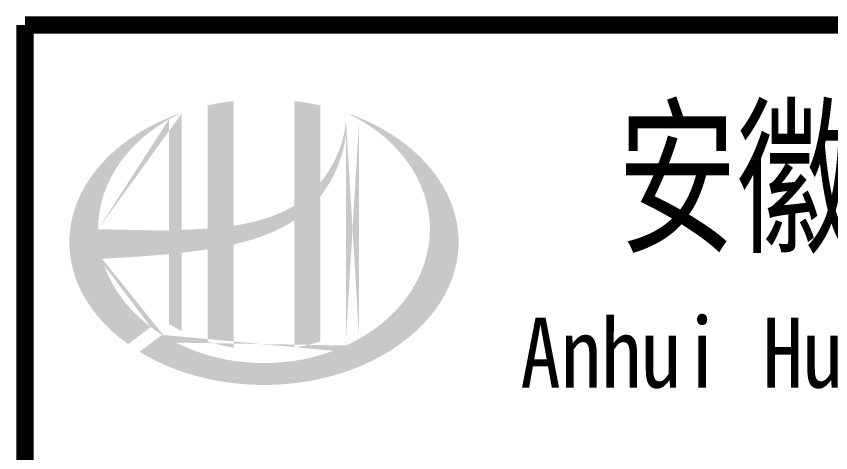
# Model space of a CAD drawing. Extents: x -14785 to 4269, y -25586 to -12228.
# Drawn here: x -12977.31 to -12944.67, y -25533.23 to -25515.75 of the extents above; entities that cross this region are included whole.
import ezdxf
from ezdxf.enums import TextEntityAlignment as Align

# ---------------------------------------------------------------- set-up
doc = ezdxf.new("R2010")
doc.units = 0
doc.header["$LTSCALE"] = 2000
doc.header["$MEASUREMENT"] = 0
doc.layers.get('0').update_dxf_attribs({"linetype": 'CONTINUOUS'})
doc.styles.add('ECEC_TQ_S', font='')
doc.styles.get('ECEC_TQ_S').set_extended_font_data('SimSun')

msp = doc.modelspace()

# ---------------------------------------------------------------- hatches: boundary and pattern name
h = msp.add_hatch(color=256)
edge = h.paths.add_edge_path()
edge.add_spline(control_points=[(-12968.595, -25524.887), (-12968.534, -25524.874), (-12968.473, -25524.859), (-12967.982, -25524.74), (-12967.556, -25524.611), (-12966.806, -25524.299), (-12966.477, -25524.13), (-12966.168, -25523.924)], knot_values=[61.629012, 61.629012, 61.629012, 61.629012, 63.330431, 63.330431, 75.353634, 75.353634, 85.398649, 85.398649, 85.398649, 85.398649], degree=3, periodic=0)
edge.add_line((-12966.168, -25523.924), (-12966.168, -25529.026))
edge.add_spline(control_points=[(-12966.168, -25529.026), (-12965.997, -25528.999), (-12965.827, -25528.965), (-12965.479, -25528.885), (-12965.302, -25528.836), (-12965.128, -25528.782)], knot_values=[4.908456, 4.908456, 4.908456, 4.908456, 4.992821, 4.992821, 5.083034, 5.083034, 5.083034, 5.083034], degree=3, periodic=0)
edge.add_line((-12965.128, -25528.782), (-12965.128, -25522.968))
edge.add_spline(control_points=[(-12965.128, -25522.968), (-12965.042, -25522.858), (-12964.96, -25522.745), (-12964.699, -25522.348), (-12964.542, -25522.049), (-12964.25, -25521.321), (-12964.138, -25520.883), (-12964.091, -25520.43), (-12964.089, -25520.417), (-12964.088, -25520.404)], knot_values=[97.991744, 97.991744, 97.991744, 97.991744, 101.64219, 101.64219, 110.337975, 110.337975, 121.934322, 121.934322, 122.270691, 122.270691, 122.270691, 122.270691], degree=3, periodic=0)
edge.add_line((-12964.088, -25520.404), (-12964.088, -25519.7))
edge.add_spline(control_points=[(-12964.088, -25519.7), (-12964.089, -25519.776), (-12964.093, -25519.853), (-12964.098, -25519.93)], knot_values=[126.194075, 126.194075, 126.194075, 126.194075, 128.396762, 128.396762, 128.396762, 128.396762], degree=3, periodic=0)
edge.add_spline(control_points=[(-12964.098, -25519.93), (-12964.103, -25519.992), (-12964.109, -25520.054), (-12964.117, -25520.116)], knot_values=[124.417049, 124.417049, 124.417049, 124.417049, 126.194075, 126.194075, 126.194075, 126.194075], degree=3, periodic=0)
edge.add_spline(control_points=[(-12964.117, -25520.116), (-12964.128, -25520.207), (-12964.143, -25520.299), (-12964.161, -25520.39)], knot_values=[121.80529, 121.80529, 121.80529, 121.80529, 124.417049, 124.417049, 124.417049, 124.417049], degree=3, periodic=0)
edge.add_spline(control_points=[(-12964.161, -25520.39), (-12964.185, -25520.511), (-12964.214, -25520.632), (-12964.249, -25520.753)], knot_values=[118.31574, 118.31574, 118.31574, 118.31574, 121.80529, 121.80529, 121.80529, 121.80529], degree=3, periodic=0)
edge.add_spline(control_points=[(-12964.249, -25520.753), (-12964.284, -25520.874), (-12964.325, -25520.994), (-12964.37, -25521.113)], knot_values=[114.795988, 114.795988, 114.795988, 114.795988, 118.31574, 118.31574, 118.31574, 118.31574], degree=3, periodic=0)
edge.add_spline(control_points=[(-12964.37, -25521.113), (-12964.415, -25521.23), (-12964.465, -25521.345), (-12964.519, -25521.458)], knot_values=[111.329641, 111.329641, 111.329641, 111.329641, 114.795988, 114.795988, 114.795988, 114.795988], degree=3, periodic=0)
edge.add_spline(control_points=[(-12964.519, -25521.458), (-12964.574, -25521.574), (-12964.634, -25521.687), (-12964.699, -25521.798)], knot_values=[107.79529, 107.79529, 107.79529, 107.79529, 111.329641, 111.329641, 111.329641, 111.329641], degree=3, periodic=0)
edge.add_spline(control_points=[(-12964.699, -25521.798), (-12964.762, -25521.906), (-12964.829, -25522.012), (-12964.9, -25522.114)], knot_values=[104.343579, 104.343579, 104.343579, 104.343579, 107.79529, 107.79529, 107.79529, 107.79529], degree=3, periodic=0)
edge.add_spline(control_points=[(-12964.9, -25522.114), (-12964.973, -25522.218), (-12965.049, -25522.319), (-12965.128, -25522.416)], knot_values=[100.8507, 100.8507, 100.8507, 100.8507, 104.343579, 104.343579, 104.343579, 104.343579], degree=3, periodic=0)
edge.add_line((-12965.128, -25522.416), (-12965.128, -25519.323))
edge.add_spline(control_points=[(-12965.128, -25519.323), (-12965.469, -25519.247), (-12965.817, -25519.189), (-12966.168, -25519.148)], knot_values=[4.423999, 4.423999, 4.423999, 4.423999, 4.558741, 4.558741, 4.558741, 4.558741], degree=3, periodic=0)
edge.add_line((-12966.168, -25519.148), (-12966.168, -25523.329))
edge.add_spline(control_points=[(-12966.168, -25523.329), (-12966.888, -25523.775), (-12967.73, -25524.007), (-12968.595, -25524.137)], knot_values=[63.246215, 63.246215, 63.246215, 63.246215, 87.689124, 87.689124, 87.689124, 87.689124], degree=3, periodic=0)
edge.add_line((-12968.595, -25524.137), (-12968.595, -25519.148))
edge.add_spline(control_points=[(-12968.595, -25519.148), (-12968.947, -25519.189), (-12969.294, -25519.247), (-12969.635, -25519.323)], knot_values=[4.866038, 4.866038, 4.866038, 4.866038, 5.000777, 5.000777, 5.000777, 5.000777], degree=3, periodic=0)
edge.add_line((-12969.635, -25519.323), (-12969.635, -25524.251))
edge.add_spline(control_points=[(-12969.635, -25524.251), (-12969.652, -25524.253), (-12970.001, -25524.279), (-12970.347, -25524.296), (-12970.675, -25524.307)], knot_values=[43.657356, 43.657356, 43.657356, 43.657356, 44.134253, 53.497092, 53.497092, 53.497092, 53.497092], degree=3, periodic=0)
edge.add_line((-12970.675, -25524.307), (-12970.675, -25519.616))
edge.add_spline(control_points=[(-12970.675, -25519.616), (-12970.845, -25519.674), (-12971.013, -25519.737), (-12971.177, -25519.804)], knot_values=[5.14157, 5.14157, 5.14157, 5.14157, 5.212921, 5.212921, 5.212921, 5.212921], degree=3, periodic=0)
edge.add_spline(control_points=[(-12971.177, -25519.804), (-12971.246, -25519.833), (-12971.314, -25519.862), (-12971.637, -25520.004), (-12971.882, -25520.126), (-12972.117, -25520.258)], knot_values=[5.212921, 5.212921, 5.212921, 5.212921, 5.24296, 5.24296, 5.355623, 5.355623, 5.355623, 5.355623], degree=3, periodic=0)
edge.add_spline(control_points=[(-12972.117, -25520.258), (-12972.266, -25520.342), (-12972.41, -25520.429), (-12972.55, -25520.52)], knot_values=[5.355623, 5.355623, 5.355623, 5.355623, 5.426974, 5.426974, 5.426974, 5.426974], degree=3, periodic=0)
edge.add_spline(control_points=[(-12972.55, -25520.52), (-12972.624, -25520.568), (-12972.697, -25520.618), (-12972.832, -25520.712), (-12972.894, -25520.758), (-12972.956, -25520.804)], knot_values=[5.426974, 5.426974, 5.426974, 5.426974, 5.464765, 5.464765, 5.498325, 5.498325, 5.498325, 5.498325], degree=3, periodic=0)
edge.add_spline(control_points=[(-12972.956, -25520.804), (-12973.216, -25520.999), (-12973.457, -25521.208), (-12973.676, -25521.428)], knot_values=[5.498325, 5.498325, 5.498325, 5.498325, 5.641027, 5.641027, 5.641027, 5.641027], degree=3, periodic=0)
edge.add_spline(control_points=[(-12973.676, -25521.428), (-12973.746, -25521.498), (-12973.813, -25521.569), (-12974.018, -25521.795), (-12974.147, -25521.953), (-12974.265, -25522.115)], knot_values=[5.641027, 5.641027, 5.641027, 5.641027, 5.686569, 5.686569, 5.783729, 5.783729, 5.783729, 5.783729], degree=3, periodic=0)
edge.add_spline(control_points=[(-12974.265, -25522.115), (-12974.416, -25522.323), (-12974.549, -25522.537), (-12974.68, -25522.786), (-12974.696, -25522.818), (-12974.712, -25522.85)], knot_values=[5.783729, 5.783729, 5.783729, 5.783729, 5.908374, 5.908374, 5.92643, 5.92643, 5.92643, 5.92643], degree=3, periodic=0)
edge.add_spline(control_points=[(-12974.712, -25522.85), (-12974.837, -25523.101), (-12974.937, -25523.358), (-12975.012, -25523.617)], knot_values=[5.92643, 5.92643, 5.92643, 5.92643, 6.069132, 6.069132, 6.069132, 6.069132], degree=3, periodic=0)
edge.add_spline(control_points=[(-12975.012, -25523.617), (-12975.044, -25523.728), (-12975.072, -25523.84), (-12975.126, -25524.101), (-12975.148, -25524.252), (-12975.163, -25524.402)], knot_values=[6.069132, 6.069132, 6.069132, 6.069132, 6.130179, 6.130179, 6.211834, 6.211834, 6.211834, 6.211834], degree=3, periodic=0)
edge.add_spline(control_points=[(-12975.163, -25524.402), (-12975.175, -25524.534), (-12975.182, -25524.666), (-12975.182, -25524.798)], knot_values=[6.211834, 6.211834, 6.211834, 6.211834, 6.283185, 6.283185, 6.283185, 6.283185], degree=3, periodic=0)
edge.add_spline(control_points=[(-12975.182, -25524.798), (-12975.182, -25524.891), (-12975.178, -25524.984), (-12975.172, -25525.078)], knot_values=[6.283185, 6.283185, 6.283185, 6.283185, 6.333655, 6.333655, 6.333655, 6.333655], degree=3, periodic=0)
edge.add_spline(control_points=[(-12975.172, -25525.078), (-12975.16, -25525.264), (-12975.134, -25525.45), (-12975.097, -25525.635)], knot_values=[6.333655, 6.333655, 6.333655, 6.333655, 6.434594, 6.434594, 6.434594, 6.434594], degree=3, periodic=0)
edge.add_spline(control_points=[(-12975.097, -25525.635), (-12975.094, -25525.648), (-12975.092, -25525.66), (-12975.052, -25525.845), (-12975.005, -25526.017), (-12974.946, -25526.187)], knot_values=[6.434594, 6.434594, 6.434594, 6.434594, 6.441278, 6.441278, 6.535532, 6.535532, 6.535532, 6.535532], degree=3, periodic=0)
edge.add_spline(control_points=[(-12974.946, -25526.187), (-12974.884, -25526.369), (-12974.809, -25526.549), (-12974.721, -25526.727)], knot_values=[6.535532, 6.535532, 6.535532, 6.535532, 6.636471, 6.636471, 6.636471, 6.636471], degree=3, periodic=0)
edge.add_spline(control_points=[(-12974.721, -25526.727), (-12974.699, -25526.772), (-12974.676, -25526.817), (-12974.583, -25526.993), (-12974.506, -25527.124), (-12974.422, -25527.252)], knot_values=[6.636471, 6.636471, 6.636471, 6.636471, 6.661894, 6.661894, 6.73741, 6.73741, 6.73741, 6.73741], degree=3, periodic=0)
edge.add_spline(control_points=[(-12974.422, -25527.252), (-12974.31, -25527.424), (-12974.187, -25527.592), (-12974.051, -25527.755)], knot_values=[6.73741, 6.73741, 6.73741, 6.73741, 6.838349, 6.838349, 6.838349, 6.838349], degree=3, periodic=0)
edge.add_spline(control_points=[(-12974.051, -25527.755), (-12973.992, -25527.827), (-12973.931, -25527.898), (-12973.785, -25528.057), (-12973.7, -25528.145), (-12973.611, -25528.232)], knot_values=[6.838349, 6.838349, 6.838349, 6.838349, 6.88251, 6.88251, 6.939288, 6.939288, 6.939288, 6.939288], degree=3, periodic=0)
edge.add_spline(control_points=[(-12973.611, -25528.232), (-12973.453, -25528.386), (-12973.285, -25528.534), (-12973.106, -25528.676)], knot_values=[6.939288, 6.939288, 6.939288, 6.939288, 7.040227, 7.040227, 7.040227, 7.040227], degree=3, periodic=0)
edge.add_spline(control_points=[(-12973.106, -25528.676), (-12973.016, -25528.747), (-12972.924, -25528.816), (-12972.83, -25528.884)], knot_values=[7.040227, 7.040227, 7.040227, 7.040227, 7.090696, 7.090696, 7.090696, 7.090696], degree=3, periodic=0)
edge.add_line((-12972.83, -25528.884), (-12971.918, -25528.2))
edge.add_ellipse((-12967.382, -25524.278), major_axis=(6.65, 0), ratio=0.806676, start_angle=192.819, end_angle=226.9853, ccw=False)
edge.add_spline(control_points=[(-12973.866, -25525.468), (-12973.626, -25525.453), (-12973.385, -25525.439), (-12972.498, -25525.384), (-12971.85, -25525.34), (-12971.195, -25525.277)], knot_values=[11.398263, 11.398263, 11.398263, 11.398263, 18.40729, 18.40729, 37.18094, 37.18094, 37.18094, 37.18094], degree=3, periodic=0)
edge.add_line((-12971.195, -25525.277), (-12971.195, -25528.068))
edge.add_spline(control_points=[(-12971.195, -25528.068), (-12971.159, -25528.09), (-12971.123, -25528.112), (-12970.954, -25528.214), (-12970.816, -25528.29), (-12970.675, -25528.361)], knot_values=[4.049945, 4.049945, 4.049945, 4.049945, 4.072021, 4.072021, 4.153257, 4.153257, 4.153257, 4.153257], degree=3, periodic=0)
edge.add_line((-12970.675, -25528.361), (-12970.675, -25525.223))
edge.add_spline(control_points=[(-12970.675, -25525.223), (-12970.353, -25525.186), (-12970.029, -25525.143), (-12969.681, -25525.09), (-12969.658, -25525.086), (-12969.635, -25525.083)], knot_values=[42.135009, 42.135009, 42.135009, 42.135009, 51.307228, 51.307228, 51.948574, 51.948574, 51.948574, 51.948574], degree=3, periodic=0)
edge.add_line((-12969.635, -25525.083), (-12969.635, -25528.782))
edge.add_spline(control_points=[(-12969.635, -25528.782), (-12969.299, -25528.887), (-12968.95, -25528.969), (-12968.595, -25529.026)], knot_values=[4.34174, 4.34174, 4.34174, 4.34174, 4.516316, 4.516316, 4.516316, 4.516316], degree=3, periodic=0)
edge.add_line((-12968.595, -25529.026), (-12968.595, -25524.887))
edge = h.paths.add_edge_path(flags=16)
edge.add_ellipse((-12967.382, -25524.278), major_axis=(6.65, 0), ratio=0.806676, start_angle=124.9875, end_angle=179.999, ccw=False)
edge.add_line((-12971.195, -25519.883), (-12971.195, -25524.319))
edge.add_spline(control_points=[(-12971.195, -25524.319), (-12972.148, -25524.332), (-12973.088, -25524.301), (-12974.032, -25524.278)], knot_values=[11.27373, 11.27373, 11.27373, 11.27373, 38.687513, 38.687513, 38.687513, 38.687513], degree=3, periodic=0)
edge = h.paths.add_edge_path()
edge.add_spline(control_points=[(-12972.37, -25529.189), (-12972.059, -25529.379), (-12971.728, -25529.552), (-12970.882, -25529.924), (-12970.349, -25530.103), (-12969.242, -25530.368), (-12968.667, -25530.455), (-12967.506, -25530.533), (-12966.919, -25530.524), (-12965.763, -25530.409), (-12965.195, -25530.304), (-12964.104, -25530.003), (-12963.583, -25529.808), (-12962.614, -25529.339), (-12962.166, -25529.066), (-12961.367, -25528.456), (-12961.015, -25528.12), (-12960.422, -25527.406), (-12960.18, -25527.027), (-12959.817, -25526.246), (-12959.694, -25525.843), (-12959.568, -25525.031), (-12959.565, -25524.622), (-12959.68, -25523.807), (-12959.798, -25523.402), (-12960.154, -25522.614), (-12960.392, -25522.232), (-12960.98, -25521.511), (-12961.331, -25521.171), (-12962.129, -25520.555), (-12962.576, -25520.278), (-12963.388, -25519.88), (-12963.732, -25519.738), (-12964.088, -25519.616)], knot_values=[0.886421, 0.886421, 0.886421, 0.886421, 1.040557, 1.040557, 1.261172, 1.261172, 1.481788, 1.481788, 1.702404, 1.702404, 1.92302, 1.92302, 2.143636, 2.143636, 2.364252, 2.364252, 2.584868, 2.584868, 2.805484, 2.805484, 3.026099, 3.026099, 3.246715, 3.246715, 3.46852, 3.46852, 3.690325, 3.690325, 3.91213, 3.91213, 4.133935, 4.133935, 4.283209, 4.283209, 4.283209, 4.283209], degree=3, periodic=0)
edge.add_line((-12964.088, -25519.616), (-12964.088, -25519.616))
edge.add_spline(control_points=[(-12964.088, -25519.617), (-12964.088, -25519.645), (-12964.088, -25519.672), (-12964.088, -25519.7)], knot_values=[128.396762, 128.396762, 128.396762, 128.396762, 129.192193, 129.192193, 129.192193, 129.192193], degree=3, periodic=0)
edge.add_line((-12964.088, -25519.7), (-12964.088, -25528.938))
edge.add_ellipse((-12967.382, -25524.278), major_axis=(6.65, 0), ratio=0.806676, start_angle=232.1054, end_angle=299.6833, ccw=False)
edge.add_line((-12971.466, -25528.511), (-12972.37, -25529.189))
edge = h.paths.add_edge_path(flags=16)
edge.add_ellipse((-12967.382, -25524.278), major_axis=(6.65, 0), ratio=0.806676, start_angle=304.9875, end_angle=415.0121, ccw=False)
edge.add_line((-12963.568, -25528.673), (-12963.568, -25519.883))

# ---------------------------------------------------------------- linework, layer by layer
at = {"const_width": 0.7}
for points in [[(-12796.96, -25516.104), (-12976.96, -25516.104)], [(-12976.96, -25516.104), (-12976.96, -25576.104)]]:
    msp.add_lwpolyline(points, dxfattribs=at)

# ---------------------------------------------------------------- texts
at = {"style": 'ECEC_TQ_S'}
for s, height, width, p in [('安徽华东化工医药工程有限责任公司', 5, 0.7, (-12915.011, -25522.104)), ('Anhui Huadong Chemical & Medical Engineering Co.,Ltd', 2.8, 0.85, (-12915.011, -25529.604))]:
    msp.add_text(s, height=height, dxfattribs=dict(at, width=width)).set_placement(p, align=Align.MIDDLE)

doc.saveas('drawing.dxf')
